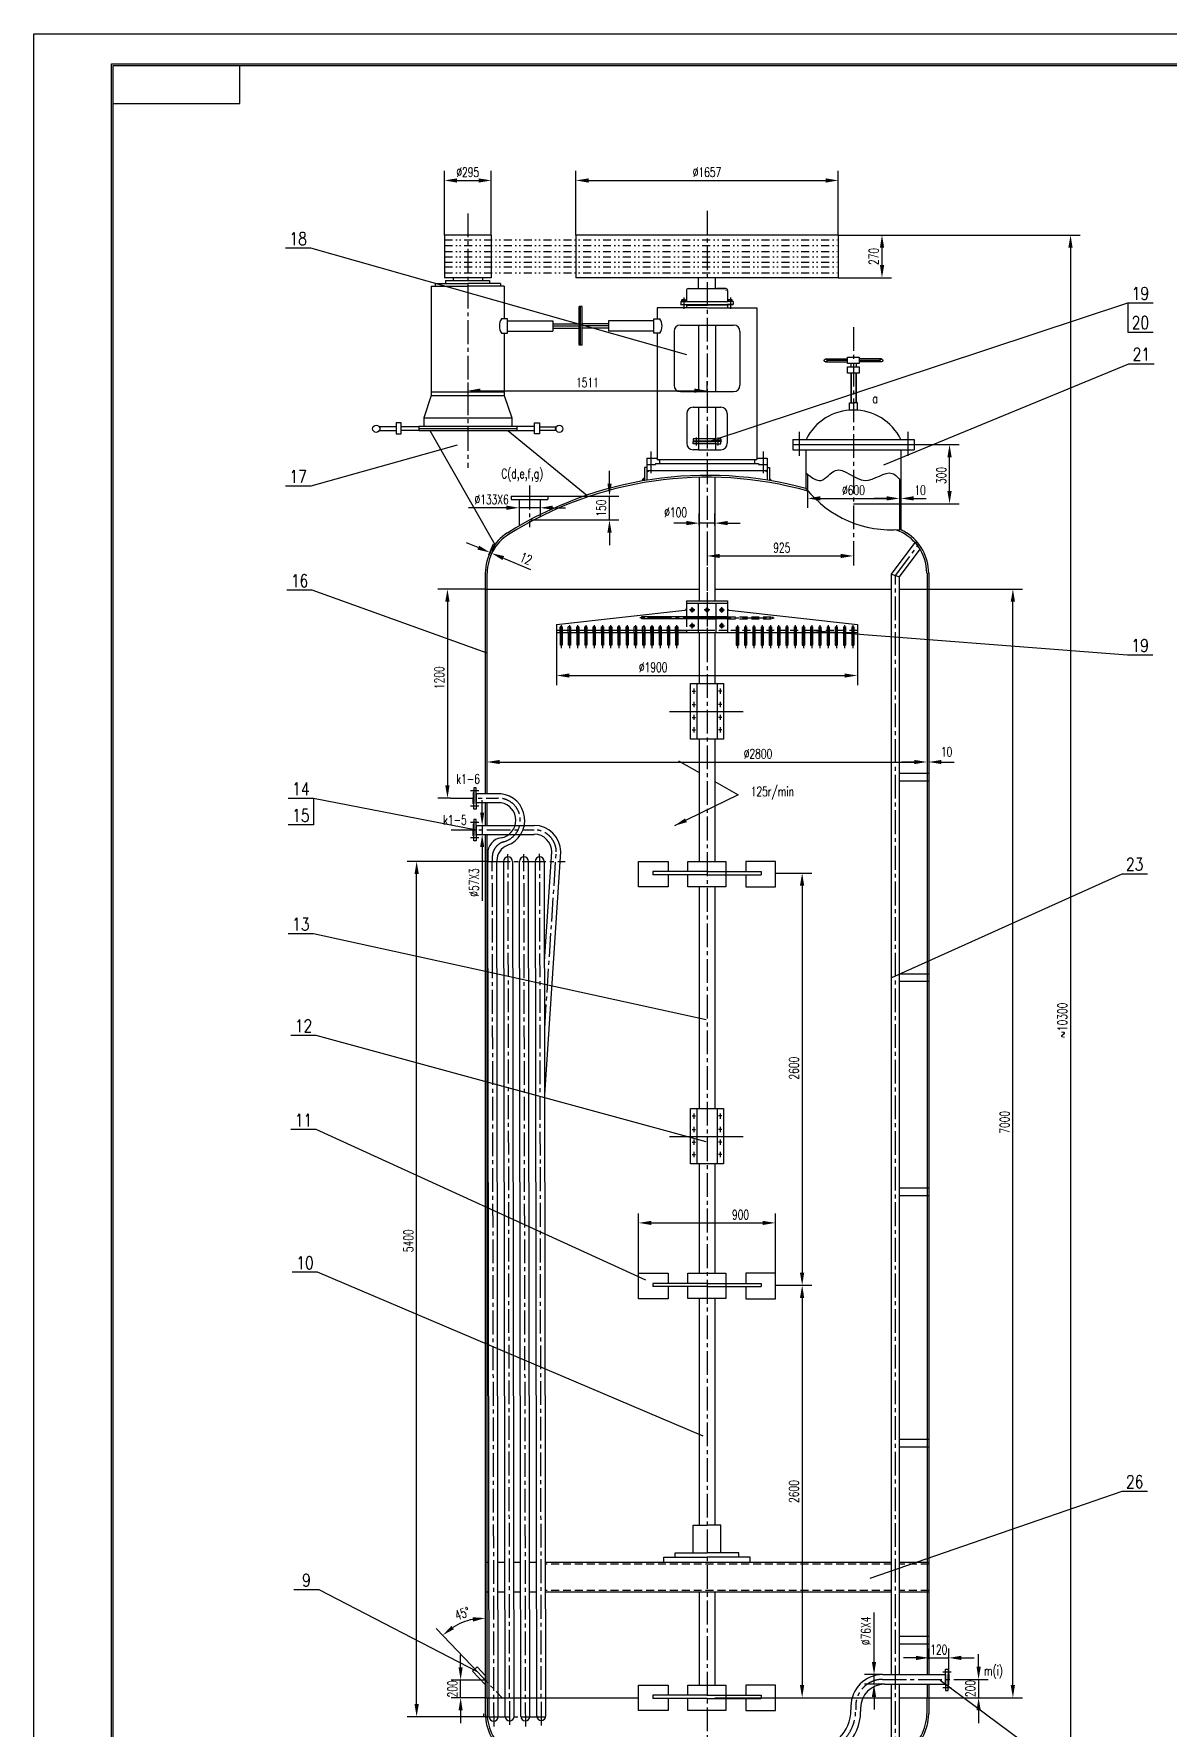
# Model space of a CAD drawing. Extents: x 0 to 11880, y 0 to 16820.
# Drawn here: x 0 to 7169, y 6117 to 16820 of the extents above; entities that cross this region are included whole.
import ezdxf
from ezdxf.enums import TextEntityAlignment as Align

# ---------------------------------------------------------------- set-up
doc = ezdxf.new("R2010")
doc.units = 0
doc.header["$LTSCALE"] = 200
for name, pattern in [('CENTER2', [1.125, 0.75, -0.125, 0.125, -0.125]), ('DASHED2', [0.375, 0.25, -0.125]), ('DIVIDE2', [0.625, 0.25, -0.125, 0, -0.125, 0, -0.125])]:
    doc.linetypes.add(name, pattern=pattern)
doc.layers.get('0').update_dxf_attribs({"linetype": 'CONTINUOUS'})
for name, color, linetype in [('1', 1, 'CONTINUOUS'), ('2', 3, 'CONTINUOUS'), ('4', 5, 'CONTINUOUS'), ('B', 7, 'CONTINUOUS'), ('C1', 1, 'CENTER2'), ('D1', 4, 'DIVIDE2'), ('E1', 3, 'DASHED2')]:
    doc.layers.add(name, color=color, linetype=linetype)
doc.styles.add('HZ', font='romans.shx', dxfattribs={"width": 0.7, "bigfont": 'HZTXT.shx'})
doc.styles.add('KT', font='romanc', dxfattribs={"width": 0.8, "bigfont": 'kt'})

# ---------------------------------------------------------------- blocks, each defined once
blk = doc.blocks.new('BORDER')
for p, q in [((0, 1), (1, 1)), ((0, 0), (0, 1))]:
    blk.add_line(p, q)

msp = doc.modelspace()

# ---------------------------------------------------------------- hatches: boundary and pattern name
msp.add_hatch(color=256).paths.add_polyline_path([(3937, 14132), (3951, 14127), (3951, 14132)])
h = msp.add_hatch(color=256)
h.paths.add_polyline_path([(3884, 14064), (3871, 14064), (3871, 14052)])
h.paths.add_polyline_path([(3840, 13996, -0.003281), (3857, 14001), (3857, 14015, 0.289876)])
h = msp.add_hatch(color=256)
h.paths.add_polyline_path([(4618, 14064), (4631, 14064), (4631, 14052)])
h.paths.add_polyline_path([(4645, 14015, -0.289876), (4662, 13996, 0.003281), (4645, 14001)])

# ---------------------------------------------------------------- linework, layer by layer
for p, q in [((1300, 16380), (1300, 16620)), ((500, 16380), (1300, 16380)), ((2593, 15550), (2593, 15280)), ((2888, 15550), (2593, 15550)), ((2888, 15550), (2888, 15280)), ((3423, 15550), (3423, 15280)), ((5080, 15550), (3423, 15550)), ((5080, 15550), (5080, 15280)), ((2510, 15227), (2740, 15227)), ((2510, 15227), (2510, 14538)), ((2534, 15245), (2740, 15245)), ((2534, 15245), (2534, 15227)), ((2888, 15280), (2593, 15280)), ((2600, 15263), (2877, 15263)), ((2600, 15263), (2600, 15245)), ((2647, 15280), (2647, 15263)), ((2946, 15245), (2740, 15245)), ((2970, 15227), (2740, 15227)), ((2833, 15280), (2833, 15263)), ((2877, 15263), (2877, 15245)), ((2946, 15245), (2946, 15227)), ((2970, 15227), (2970, 15022)), ((5080, 15280), (3423, 15280)), ((4121, 15200), (4121, 15133)), ((4133, 15212), (4369, 15212)), ((4197, 15212), (4197, 15280)), ((4305, 15212), (4305, 15280)), ((4369, 15212), (4313, 15212)), ((4381, 15200), (4381, 15133)), ((3444, 14854), (3444, 15098)), ((3463, 15098), (3444, 15098)), ((3453, 14854), (3453, 15098)), ((3463, 14854), (3463, 15098)), ((4084, 15112), (4121, 15112)), ((4086, 15130), (4086, 15112)), ((4086, 15130), (4118, 15130)), ((4086, 15112), (4121, 15112)), ((4092, 15130), (4092, 15140)), ((4094, 15141), (4113, 15141)), ((4096, 15130), (4096, 15140)), ((4111, 15130), (4111, 15140)), ((4115, 15130), (4115, 15140)), ((4118, 15130), (4384, 15130)), ((4121, 15112), (4121, 15107)), ((4121, 15112), (4381, 15112)), ((4121, 15107), (4251, 15107)), ((4121, 15107), (4121, 15090)), ((4321, 15107), (4181, 15107)), ((4381, 15107), (4251, 15107)), ((4381, 15112), (4416, 15112)), ((4416, 15112), (4381, 15112)), ((4381, 15112), (4381, 15107)), ((4381, 15107), (4381, 15090)), ((4416, 15130), (4384, 15130)), ((4387, 15130), (4387, 15140)), ((4408, 15141), (4389, 15141)), ((4391, 15130), (4391, 15140)), ((4406, 15130), (4406, 15140)), ((4410, 15130), (4410, 15140)), ((4416, 15130), (4416, 15112)), ((2991, 15022), (2954, 15022)), ((2991, 14930), (2991, 15022)), ((2991, 15008), (3278, 15008)), ((3278, 15008), (3278, 14944)), ((3278, 14990), (3444, 14990)), ((3629, 14990), (3463, 14990)), ((3916, 15008), (3629, 15008)), ((3629, 15008), (3629, 14944)), ((3916, 15022), (3953, 15022)), ((3916, 14930), (3916, 15022)), ((3937, 15090), (3937, 15022)), ((4251, 15090), (3937, 15090)), ((4251, 15090), (4565, 15090)), ((4565, 15090), (4565, 14132)), ((2954, 14930), (2991, 14930)), ((2970, 14930), (2970, 14538)), ((2991, 14944), (3278, 14944)), ((3278, 14976), (3444, 14976)), ((3278, 14962), (3444, 14962)), ((3629, 14976), (3463, 14976)), ((3629, 14962), (3463, 14962)), ((3916, 14944), (3629, 14944)), ((3953, 14930), (3916, 14930)), ((3937, 14930), (3937, 14132)), ((4043, 14942), (4043, 14602)), ((4083, 14982), (4419, 14982)), ((4197, 14982), (4197, 14558)), ((4305, 14982), (4305, 14558)), ((4459, 14942), (4459, 14602)), ((3463, 14854), (3444, 14854)), ((5000, 14768), (5138, 14768)), ((5000, 14750), (5138, 14750)), ((5138, 14759), (5009, 14759)), ((5160, 14740), (5160, 14717)), ((5192, 14740), (5192, 14717)), ((5211, 14768), (5352, 14768)), ((5211, 14759), (5343, 14759)), ((5352, 14750), (5211, 14750)), ((5352, 14768), (5214, 14768)), ((2510, 14560), (2970, 14560)), ((4083, 14562), (4419, 14562)), ((2510, 14538), (2462, 14397)), ((2510, 14538), (2970, 14538)), ((2970, 14538), (3018, 14397)), ((4163, 14463), (4339, 14463)), ((4198, 14463), (4198, 14195)), ((4304, 14463), (4304, 14195)), ((5150, 14444), (5150, 14491)), ((5150, 14491), (5176, 14491)), ((5202, 14491), (5176, 14491)), ((5202, 14444), (5202, 14491)), ((2319, 14365), (2287, 14365)), ((2287, 14365), (2287, 14296)), ((2319, 14342), (2319, 14365)), ((2319, 14316), (2319, 14342)), ((2319, 14342), (2431, 14342)), ((2431, 14343), (3049, 14343)), ((2431, 14343), (2431, 14316)), ((2462, 14397), (2462, 14343)), ((2462, 14397), (3018, 14397)), ((3018, 14397), (3018, 14343)), ((3049, 14343), (3049, 14316)), ((3161, 14342), (3049, 14342)), ((3161, 14365), (3193, 14365)), ((3161, 14342), (3161, 14365)), ((3161, 14316), (3161, 14342)), ((3193, 14365), (3193, 14296)), ((4123, 14423), (4123, 14235)), ((4379, 14423), (4379, 14235)), ((2287, 14339), (2184, 14339)), ((2184, 14339), (2184, 14316)), ((2184, 14316), (2287, 14316)), ((2287, 14296), (2319, 14296)), ((2431, 14316), (2319, 14316)), ((2319, 14296), (2319, 14316)), ((2431, 14328), (3049, 14328)), ((2431, 14316), (3049, 14316)), ((2500, 14316), (2911, 13596)), ((2994, 14316), (3491, 13908)), ((3049, 14316), (3161, 14316)), ((3161, 14296), (3161, 14316)), ((3193, 14296), (3161, 14296)), ((3193, 14339), (3296, 14339)), ((3296, 14316), (3193, 14316)), ((3296, 14339), (3296, 14316)), ((4304, 14264), (4164, 14264)), ((4164, 14264), (4164, 14250)), ((4164, 14250), (4304, 14250)), ((4164, 14246), (4304, 14246)), ((4164, 14231), (4164, 14246)), ((4182, 14272), (4182, 14221)), ((4304, 14264), (4338, 14264)), ((4338, 14250), (4304, 14250)), ((4338, 14246), (4304, 14246)), ((4320, 14272), (4320, 14221)), ((4338, 14264), (4338, 14250)), ((4338, 14231), (4338, 14246)), ((4793, 14260), (5559, 14260)), ((4793, 14260), (4793, 14195)), ((5559, 14260), (5559, 14195)), ((3871, 14142), (3871, 14102)), ((3871, 14142), (3937, 14142)), ((3937, 14132), (4551, 14132)), ((3951, 14127), (3937, 14132)), ((3951, 14132), (3951, 14107)), ((4198, 14195), (4163, 14195)), ((4304, 14231), (4164, 14231)), ((4198, 14195), (4304, 14195)), ((4304, 14231), (4338, 14231)), ((4304, 14195), (4339, 14195)), ((4304, 14132), (4565, 14132)), ((4551, 14132), (4551, 14107)), ((4565, 14142), (4631, 14142)), ((4631, 14142), (4631, 14064)), ((4793, 14227), (5559, 14227)), ((4793, 14195), (5559, 14195)), ((4876, 14195), (4876, 13950)), ((5476, 14195), (5476, 13691)), ((3857, 14083), (3857, 14001)), ((3871, 14083), (3857, 14083)), ((3871, 14102), (3871, 14064)), ((3871, 14102), (3926, 14102)), ((3871, 14064), (4186, 14064)), ((3871, 14052), (3884, 14064)), ((3871, 14064), (3871, 14005)), ((3896, 14064), (4631, 14064)), ((3926, 14107), (4186, 14107)), ((3926, 14107), (3926, 14102)), ((3951, 14107), (4576, 14107)), ((4201, 14021), (4201, 13241)), ((4301, 14021), (4301, 13241)), ((4576, 14107), (4576, 14102)), ((4576, 14102), (4631, 14102)), ((4631, 14052), (4618, 14064)), ((4631, 14083), (4645, 14083)), ((4631, 14064), (4631, 14005)), ((4645, 14083), (4645, 14001)), ((4886, 14041), (4886, 13937)), ((5466, 14009), (5466, 13691)), ((3015, 13901), (3246, 13901)), ((3015, 13901), (3015, 13881)), ((3015, 13881), (3246, 13881)), ((3064, 13881), (3064, 13714)), ((3197, 13881), (3197, 13786)), ((3246, 13901), (3246, 13881)), ((5417, 13410), (5566, 13608)), ((5467, 13393), (5597, 13566)), ((2851, 13416), (2851, 12022)), ((2861, 13416), (2861, 12022)), ((5417, 13410), (5467, 13393)), ((5417, 6461), (5417, 13410)), ((5467, 6461), (5467, 13393)), ((5641, 13416), (5641, 6461)), ((5651, 13416), (5651, 6461)), ((2851, 13315), (4201, 13315)), ((4301, 13315), (5417, 13315)), ((5467, 13315), (5651, 13315)), ((3301, 13091), (4112, 13182)), ((4121, 13241), (4381, 13241)), ((4121, 13241), (4121, 13192)), ((4121, 13225), (4381, 13225)), ((4195, 13225), (4195, 13140)), ((4307, 13225), (4307, 13140)), ((4381, 13241), (4381, 13192)), ((4381, 13192), (4381, 13041)), ((4390, 13182), (5201, 13091)), ((3301, 13091), (3301, 13041)), ((4381, 13140), (3837, 13140)), ((3837, 13140), (3837, 13127)), ((4381, 13127), (3837, 13127)), ((3855, 13140), (3855, 13127)), ((4195, 13127), (4195, 13041)), ((4307, 13127), (4307, 13041)), ((4436, 13077), (4436, 12961)), ((4436, 13077), (4449, 13077)), ((4449, 13077), (4449, 12961)), ((4488, 13077), (4488, 12961)), ((4488, 13077), (4501, 13077)), ((4501, 13077), (4501, 12961)), ((4540, 13077), (4540, 12961)), ((4540, 13077), (4553, 13077)), ((4553, 13077), (4553, 12961)), ((4592, 13077), (4592, 12961)), ((4592, 13077), (4606, 13077)), ((4606, 13077), (4606, 12961)), ((4644, 13077), (4644, 12961)), ((4644, 13077), (4658, 13077)), ((4658, 13077), (4658, 12961)), ((4696, 13077), (4696, 12961)), ((4696, 13077), (4710, 13077)), ((4710, 13077), (4710, 12961)), ((4748, 13077), (4748, 12961)), ((4748, 13077), (4762, 13077)), ((4762, 13077), (4762, 12961)), ((4801, 13077), (4801, 12961)), ((4801, 13077), (4814, 13077)), ((4814, 13077), (4814, 12961)), ((4853, 13077), (4853, 12961)), ((4853, 13077), (4866, 13077)), ((4866, 13077), (4866, 12961)), ((4905, 13077), (4905, 12961)), ((4905, 13077), (4918, 13077)), ((4918, 13077), (4918, 12961)), ((4957, 13077), (4957, 12961)), ((4957, 13077), (4970, 13077)), ((4970, 13077), (4970, 12961)), ((5009, 13077), (5009, 12961)), ((5009, 13077), (5022, 13077)), ((5022, 13077), (5022, 12961)), ((5061, 13077), (5061, 12961)), ((5061, 13077), (5074, 13077)), ((5074, 13077), (5074, 12961)), ((5113, 13077), (5113, 12961)), ((5113, 13077), (5126, 13077)), ((5126, 13077), (5126, 12961)), ((5165, 13077), (5165, 12961)), ((5165, 13077), (5179, 13077)), ((5179, 13077), (5179, 12961)), ((5201, 13091), (5201, 13041)), ((3301, 13056), (4251, 13056)), ((3301, 13041), (5201, 13041)), ((3323, 13041), (3323, 12961)), ((3337, 12961), (3323, 12961)), ((3337, 13041), (3337, 12961)), ((3375, 13041), (3375, 12961)), ((3389, 12961), (3375, 12961)), ((3389, 13041), (3389, 12961)), ((3428, 13041), (3428, 12961)), ((3441, 12961), (3428, 12961)), ((3441, 13041), (3441, 12961)), ((3480, 13041), (3480, 12961)), ((3493, 12961), (3480, 12961)), ((3493, 13041), (3493, 12961)), ((3532, 13041), (3532, 12961)), ((3545, 12961), (3532, 12961)), ((3545, 13041), (3545, 12961)), ((3584, 13041), (3584, 12961)), ((3597, 12961), (3584, 12961)), ((3597, 13041), (3597, 12961)), ((3636, 13041), (3636, 12961)), ((3649, 12961), (3636, 12961)), ((3649, 13041), (3649, 12961)), ((3688, 13041), (3688, 12961)), ((3701, 12961), (3688, 12961)), ((3701, 13041), (3701, 12961)), ((3740, 13041), (3740, 12961)), ((3754, 12961), (3740, 12961)), ((3754, 13041), (3754, 12961)), ((3792, 13041), (3792, 12961)), ((3806, 12961), (3792, 12961)), ((3806, 13041), (3806, 12961)), ((3844, 13041), (3844, 12961)), ((3858, 12961), (3844, 12961)), ((3858, 13041), (3858, 12961)), ((3896, 13041), (3896, 12961)), ((3910, 12961), (3896, 12961)), ((3910, 13041), (3910, 12961)), ((3949, 13041), (3949, 12961)), ((3962, 12961), (3949, 12961)), ((3962, 13041), (3962, 12961)), ((4001, 13041), (4001, 12961)), ((4014, 12961), (4001, 12961)), ((4014, 13041), (4014, 12961)), ((4053, 13041), (4053, 12961)), ((4066, 12961), (4053, 12961)), ((4066, 13041), (4066, 12961)), ((4121, 13041), (4070, 13041)), ((4201, 13041), (4201, 12719)), ((4301, 13041), (4301, 12719)), ((4436, 12961), (4449, 12961)), ((4488, 12961), (4501, 12961)), ((4540, 12961), (4553, 12961)), ((4592, 12961), (4606, 12961)), ((4644, 12961), (4658, 12961)), ((4696, 12961), (4710, 12961)), ((4748, 12961), (4762, 12961)), ((4801, 12961), (4814, 12961)), ((4853, 12961), (4866, 12961)), ((4905, 12961), (4918, 12961)), ((4957, 12961), (4970, 12961)), ((5009, 12961), (5022, 12961)), ((5061, 12961), (5074, 12961)), ((5113, 12961), (5126, 12961)), ((5165, 12961), (5179, 12961)), ((4157, 12670), (4179, 12670)), ((4168, 12687), (4168, 12654)), ((4186, 12719), (4186, 12368)), ((4316, 12719), (4316, 12368)), ((4345, 12670), (4323, 12670)), ((4334, 12687), (4334, 12654)), ((4157, 12586), (4179, 12586)), ((4168, 12602), (4168, 12569)), ((4345, 12586), (4323, 12586)), ((4334, 12602), (4334, 12569)), ((4157, 12505), (4179, 12505)), ((4157, 12427), (4179, 12427)), ((4168, 12521), (4168, 12489)), ((4168, 12443), (4168, 12410)), ((4345, 12505), (4323, 12505)), ((4345, 12427), (4323, 12427)), ((4334, 12521), (4334, 12489)), ((4334, 12443), (4334, 12410)), ((4201, 12368), (4201, 11595)), ((4301, 12368), (4301, 11595)), ((4072, 12231), (4201, 12156)), ((4301, 12099), (4447, 12015)), ((5467, 12152), (5651, 12152)), ((5467, 12105), (5651, 12105)), ((2779, 12033), (2774, 12030)), ((2774, 12030), (2774, 11995)), ((2774, 11960), (2774, 11995)), ((2779, 12060), (2779, 11960)), ((2794, 12060), (2779, 12060)), ((2779, 11925), (2779, 12024)), ((2794, 11960), (2794, 12060)), ((2794, 12025), (2794, 11925)), ((2950, 12022), (2794, 12022)), ((4447, 12015), (4046, 11821)), ((2779, 11956), (2774, 11960)), ((2794, 11925), (2779, 11925)), ((2950, 11965), (2794, 11965)), ((2851, 11965), (2851, 11823)), ((2861, 11965), (2861, 11823)), ((2779, 11833), (2774, 11830)), ((2774, 11830), (2774, 11795)), ((2774, 11760), (2774, 11795)), ((2779, 11860), (2779, 11760)), ((2794, 11860), (2779, 11860)), ((2779, 11725), (2779, 11824)), ((2794, 11760), (2794, 11860)), ((2794, 11825), (2794, 11725)), ((2794, 11823), (3159, 11823)), ((2779, 11756), (2774, 11760)), ((2794, 11725), (2779, 11725)), ((2794, 11766), (3159, 11766)), ((2851, 11766), (2851, 6315)), ((2861, 11766), (2861, 6315)), ((2866, 11644), (2866, 11595)), ((2876, 6195), (2866, 11595)), ((2924, 11601), (2924, 11595)), ((2933, 6196), (2924, 11595)), ((2967, 11595), (2967, 11596)), ((2976, 6196), (2967, 11595)), ((3024, 11595), (3024, 11597)), ((3033, 6197), (3024, 11595)), ((3067, 11595), (3067, 11597)), ((3076, 6198), (3067, 11595)), ((3124, 11595), (3124, 11598)), ((3133, 6199), (3124, 11595)), ((3167, 11595), (3167, 11599)), ((3176, 6200), (3167, 11595)), ((3224, 11595), (3224, 11600)), ((3233, 6201), (3224, 11595)), ((3225, 10963), (3271, 11655)), ((3226, 10122), (3328, 11655)), ((3299, 11655), (3299, 11655)), ((4251, 11531), (3908, 11531)), ((3908, 11531), (3908, 11511)), ((4251, 11511), (3908, 11511)), ((4251, 11531), (4594, 11531)), ((4251, 11511), (4594, 11511)), ((4594, 11531), (4594, 11511)), ((4201, 11435), (4201, 11104)), ((4301, 11435), (4301, 11104)), ((4201, 11104), (4201, 10036)), ((4301, 11104), (4301, 10036)), ((5467, 10886), (5651, 10886)), ((5467, 10839), (5651, 10839)), ((4157, 9988), (4179, 9988)), ((4168, 10004), (4168, 9971)), ((4186, 10036), (4186, 9685)), ((4316, 10036), (4316, 9685)), ((4345, 9988), (4323, 9988)), ((4334, 10004), (4334, 9971)), ((4157, 9903), (4179, 9903)), ((4168, 9919), (4168, 9886)), ((4345, 9903), (4323, 9903)), ((4334, 9919), (4334, 9886)), ((4157, 9823), (4179, 9823)), ((4157, 9745), (4179, 9745)), ((4168, 9839), (4168, 9806)), ((4168, 9761), (4168, 9728)), ((4345, 9823), (4323, 9823)), ((4345, 9745), (4323, 9745)), ((4334, 9839), (4334, 9806)), ((4334, 9761), (4334, 9728)), ((4201, 9685), (4201, 8995)), ((4301, 9685), (4301, 8995)), ((5467, 9535), (5651, 9535)), ((5467, 9487), (5651, 9487)), ((4251, 8931), (3908, 8931)), ((3908, 8931), (3908, 8911)), ((4251, 8911), (3908, 8911)), ((4251, 8931), (4594, 8931)), ((4251, 8911), (4594, 8911)), ((4594, 8931), (4594, 8911)), ((4201, 8835), (4201, 7404)), ((4301, 8835), (4301, 7404)), ((5467, 7947), (5651, 7947)), ((5467, 7900), (5651, 7900)), ((4163, 7229), (4163, 7404)), ((4163, 7404), (4251, 7404)), ((4339, 7404), (4251, 7404)), ((4339, 7229), (4339, 7404)), ((3979, 7169), (3979, 7203)), ((3979, 7203), (4251, 7203)), ((4049, 7203), (4049, 7229)), ((4049, 7229), (4251, 7229)), ((4453, 7229), (4251, 7229)), ((4523, 7203), (4251, 7203)), ((4453, 7203), (4453, 7229)), ((4523, 7169), (4523, 7203)), ((2875, 7169), (2851, 7169)), ((2975, 7169), (2932, 7169)), ((3075, 7169), (3032, 7169)), ((3175, 7169), (3132, 7169)), ((5417, 7169), (3232, 7169)), ((5651, 7169), (5467, 7169)), ((2875, 6982), (2851, 6982)), ((2975, 6982), (2932, 6982)), ((3075, 6982), (3032, 6982)), ((3175, 6982), (3132, 6982)), ((5417, 6982), (3232, 6982)), ((4201, 6982), (4201, 6395)), ((4301, 6982), (4301, 6395)), ((5651, 6982), (5467, 6982)), ((5467, 6703), (5651, 6703)), ((5467, 6655), (5651, 6655)), ((2770, 6483), (2799, 6511)), ((2770, 6483), (2851, 6398)), ((2799, 6511), (2851, 6456)), ((5360, 6461), (5758, 6461)), ((5758, 6396), (5758, 6496)), ((5758, 6496), (5773, 6496)), ((5758, 6461), (5758, 6361)), ((5773, 6496), (5773, 6397)), ((5773, 6470), (5778, 6466)), ((5773, 6361), (5773, 6461)), ((5778, 6466), (5778, 6431)), ((5778, 6396), (5778, 6431)), ((2851, 6315), (3819, 6315)), ((2851, 6315), (2851, 6214)), ((2863, 6315), (2863, 6214)), ((4251, 6331), (3908, 6331)), ((3908, 6331), (3908, 6311)), ((4251, 6331), (4594, 6331)), ((4301, 6315), (5417, 6315)), ((4594, 6331), (4594, 6311)), ((4683, 6315), (5417, 6315)), ((5371, 6400), (5758, 6400)), ((5417, 5918), (5417, 6400)), ((5467, 5947), (5467, 6400)), ((5467, 6315), (5651, 6315)), ((5467, 6315), (5651, 6315)), ((5639, 6315), (5639, 6214)), ((5641, 6400), (5641, 6315)), ((5651, 6400), (5651, 6315)), ((5651, 6315), (5651, 6214)), ((5758, 6361), (5773, 6361)), ((5773, 6392), (5778, 6396)), ((4251, 6311), (3908, 6311)), ((4251, 6311), (4594, 6311)), ((5160, 6261), (5160, 6238)), ((5221, 6250), (5221, 6228))]:
    msp.add_line(p, q)
for points in [[(5138, 14778), (5211, 14778), (5211, 14740), (5138, 14740)], [(5138, 14717), (5211, 14717), (5211, 14678), (5138, 14678)], [(5161, 14678), (5161, 14678), (5161, 14491), (5161, 14491)], [(5192, 14678), (5192, 14678), (5192, 14491), (5192, 14491)], [(4158, 13195), (4167, 13189), (4167, 13178), (4158, 13172), (4148, 13178), (4148, 13189)], [(4251, 13195), (4261, 13189), (4261, 13178), (4251, 13172), (4241, 13178), (4241, 13189)], [(4344, 13195), (4335, 13189), (4335, 13178), (4344, 13172), (4354, 13178), (4354, 13189)], [(4158, 13095), (4167, 13089), (4167, 13078), (4158, 13072), (4148, 13078), (4148, 13089)], [(4344, 13095), (4335, 13089), (4335, 13078), (4344, 13072), (4354, 13078), (4354, 13089)], [(4147, 12719), (4356, 12719), (4356, 12368), (4147, 12368)], [(4147, 10036), (4356, 10036), (4356, 9685), (4147, 9685)]]:
    msp.add_lwpolyline(points, close=True)
for points in [[(4005, 11511), (4005, 11434), (3819, 11434), (3819, 11595), (4005, 11595), (4005, 11531)], [(4130, 11531), (4130, 11595), (4369, 11595), (4369, 11435), (4130, 11435), (4130, 11511)], [(4497, 11511), (4497, 11434), (4683, 11434), (4683, 11595), (4497, 11595), (4497, 11531)], [(4005, 8911), (4005, 8834), (3819, 8834), (3819, 8995), (4005, 8995), (4005, 8931)], [(4130, 8931), (4130, 8995), (4369, 8995), (4369, 8835), (4130, 8835), (4130, 8911)], [(4497, 8911), (4497, 8834), (4683, 8834), (4683, 8995), (4497, 8995), (4497, 8931)], [(4005, 6311), (4005, 6234), (3819, 6234), (3819, 6395), (4005, 6395), (4005, 6331)], [(4130, 6331), (4130, 6395), (4369, 6395), (4369, 6235), (4130, 6235), (4130, 6311)], [(4497, 6311), (4497, 6234), (4683, 6234), (4683, 6395), (4497, 6395), (4497, 6331)]]:
    msp.add_lwpolyline(points)
for centre, radius in [((5000, 14759), 8.9), ((5352, 14759), 8.9), ((3318, 14327), 22.8), ((4158, 13183), 8.09), ((4251, 13183), 8.09), ((4344, 13183), 8.09), ((4158, 13083), 8.09), ((4344, 13083), 8.09)]:
    msp.add_circle(centre, radius)
for centre, radius, start, end in [((4133, 15200), 12, 90, 180), ((4369, 15200), 12, 0, 90), ((4369, 15200), 2, 0, 90), ((4094, 15139), 2.31, 16.9333, 163.0667), ((4104, 15124), 17.5, 66.0741, 113.9259), ((4113, 15139), 2.31, 16.9333, 163.0667), ((4118, 15133), 3, 270, 0), ((4384, 15133), 3, 180, 270), ((4389, 15139), 2.31, 16.9333, 163.0667), ((4399, 15124), 17.5, 66.0741, 113.9259), ((4408, 15139), 2.31, 16.9333, 163.0667), ((3027, 14976), 86.9, 147.9692, 212.0308), ((3880, 14976), 86.9, 327.9692, 32.0308), ((4083, 14942), 40, 90, 180), ((4419, 14942), 40, 0, 90), ((4083, 14602), 40, 180, 270), ((4419, 14602), 40, 270, 0), ((4163, 14423), 40, 90, 180), ((4339, 14423), 40, 0, 90), ((5176, 14110), 335, 26.5586, 153.4414), ((4163, 14235), 40, 180, 270), ((4339, 14235), 40, 270, 0), ((4251, 11672), 2361, 74.6529, 122.2489), ((4251, 11672), 2349, 74.24, 122.2489), ((3864, 13992), 24.3, 106.2779, 170.9404), ((5415, 14376), 687, 218.3243, 275.0807), ((3151, 13416), 300, 122.2489, 180), ((3151, 13416), 288, 122.2489, 180), ((5351, 13416), 288, 0, 71.5848), ((4251, 11672), 2361, 57.7511, 58.752), ((5351, 13416), 300, 0, 57.7511), ((4111, 13192), 10, 276.3636, 0), ((4391, 13192), 10, 180, 263.6364), ((2932, 11855), 168, 289.8924, 83.9615), ((2932, 11855), 112, 279.1474, 80.8526), ((3159, 11655), 168, 0, 90), ((2966, 11646), 100, 99.1474, 180.9543), ((3024, 11602), 100, 109.8924, 180.9543), ((3159, 11655), 112, 0, 90), ((2995, 11595), 28.5, 0, 180), ((3095, 11595), 28.5, 0, 180), ((3195, 11595), 28.5, 0, 180), ((5360, 6261), 200, 90, 180), ((5371, 6250), 150, 90, 180), ((3151, 6214), 312, 180, 183.4503), ((3151, 6214), 300, 180, 237.7511), ((3151, 6214), 288, 180, 237.7511), ((4910, 6238), 250, 270, 0), ((4921, 6228), 300, 270, 0), ((5351, 6214), 288, 302.2489, 360), ((5351, 6214), 300, 302.2489, 360), ((2904, 6195), 28.5, 180, 0), ((3004, 6197), 28.5, 180, 0), ((3104, 6198), 28.5, 180, 0), ((3204, 6200), 28.5, 180, 0)]:
    msp.add_arc(centre, radius, start, end)
msp.add_spline([(4876, 14049), (4971, 14001), (5062, 14064), (5249, 14001), (5421, 14045), (5476, 13998)], degree=3)
for points in [[(4347, 14245), (4327, 14245), (4346, 14252)], [(4112, 11867), (4124, 11843), (4046, 11821)]]:
    msp.add_solid(points)
at = {"layer": '1'}
for p, q in [((2593, 15550), (2593, 15955)), ((2888, 15550), (2888, 15955)), ((3423, 15550), (3423, 15955)), ((5080, 15550), (5080, 15955)), ((2673, 15895), (2808, 15895)), ((3503, 15895), (5000, 15895)), ((5080, 15550), (5416, 15550)), ((5416, 15550), (6607, 15550)), ((5356, 15470), (5356, 15360)), ((6547, 15470), (6547, 5330)), ((5080, 15280), (5416, 15280)), ((4104, 15140), (4104, 15102)), ((4399, 15140), (4399, 15102)), ((2740, 14619), (2740, 14507)), ((2820, 14567), (4171, 14567)), ((4251, 14562), (4251, 14627)), ((5559, 14227), (5843, 14227)), ((5783, 13934), (5783, 14147)), ((3635, 13981), (3635, 14061)), ((4886, 13962), (4886, 13827)), ((5466, 13948), (5466, 13827)), ((5476, 13887), (5476, 13947)), ((2984, 13828), (2744, 13828)), ((3064, 13832), (3064, 13768)), ((3197, 13828), (3064, 13828)), ((3197, 13832), (3197, 13768)), ((3246, 13901), (3695, 13901)), ((3277, 13828), (3357, 13828)), ((3635, 13751), (3635, 13901)), ((4966, 13887), (5386, 13887)), ((5176, 13854), (5843, 13854)), ((5386, 13887), (5306, 13887)), ((5466, 13887), (5476, 13887)), ((5556, 13887), (5636, 13887)), ((3131, 13751), (3695, 13751)), ((4121, 13731), (4041, 13731)), ((4201, 13719), (4201, 13791)), ((4301, 13731), (4201, 13731)), ((4301, 13719), (4301, 13791)), ((4381, 13731), (4461, 13731)), ((2806, 13577), (2733, 13607)), ((2874, 13531), (2903, 13601)), ((2885, 13527), (2914, 13596)), ((3635, 13671), (3635, 13591)), ((2880, 13546), (2891, 13541)), ((2965, 13510), (3137, 13439)), ((4251, 13544), (4251, 13464)), ((4331, 13524), (5096, 13524)), ((5176, 13532), (5176, 13464)), ((2851, 13315), (2552, 13315)), ((5651, 13315), (6243, 13315)), ((2612, 13235), (2612, 12075)), ((6183, 6395), (6183, 13235)), ((3301, 13041), (3301, 12709)), ((5201, 13041), (5201, 12709)), ((3381, 12769), (5121, 12769)), ((2941, 12223), (5561, 12223)), ((5561, 12223), (5481, 12223)), ((5731, 12223), (5811, 12223)), ((2631, 11995), (2552, 11995)), ((2831, 11903), (2831, 11983)), ((2831, 11823), (2831, 11766)), ((2828, 11766), (2891, 11766)), ((2831, 11686), (2831, 11347)), ((2866, 11595), (2357, 11595)), ((2417, 6275), (2417, 11515)), ((4683, 11522), (4912, 11522)), ((4852, 11442), (4852, 8999)), ((3819, 8995), (3819, 9373)), ((3899, 9313), (4603, 9313)), ((4683, 8995), (4683, 9373)), ((4683, 8919), (4912, 8919)), ((4852, 8839), (4852, 6395)), ((5306, 6541), (5306, 6853)), ((2764, 6518), (2540, 6753)), ((2695, 6507), (2695, 6587)), ((5571, 6567), (5491, 6567)), ((5651, 6558), (5651, 6627)), ((5651, 6567), (5778, 6567)), ((5778, 6466), (5778, 6627)), ((5858, 6567), (5938, 6567)), ((5966, 6511), (5966, 6591)), ((2851, 6427), (2635, 6427)), ((2695, 6315), (2695, 6427)), ((5360, 6461), (5246, 6461)), ((5306, 6400), (5306, 6461)), ((5829, 6431), (6026, 6431)), ((5966, 6431), (5966, 6315)), ((2851, 6315), (2635, 6315)), ((4683, 6315), (4912, 6315)), ((5371, 6400), (5246, 6400)), ((5306, 6320), (5306, 6240)), ((5639, 6315), (6026, 6315)), ((6026, 6315), (6243, 6315)), ((2695, 6235), (2695, 6155)), ((5966, 6235), (5966, 6155)), ((2856, 6195), (2357, 6195))]:
    msp.add_line(p, q, dxfattribs=at)
msp.add_arc((2851, 6427), 391, 101.7461, 121.8193, dxfattribs=at)
for points in [[(2673, 15908), (2673, 15881), (2593, 15895)], [(2808, 15908), (2808, 15881), (2888, 15895)], [(3503, 15908), (3503, 15881), (3423, 15895)], [(5000, 15908), (5000, 15881), (5080, 15895)], [(5343, 15470), (5370, 15470), (5356, 15550)], [(6533, 15470), (6560, 15470), (6547, 15550)], [(5343, 15360), (5370, 15360), (5356, 15280)], [(2820, 14581), (2820, 14554), (2740, 14567)], [(4171, 14581), (4171, 14554), (4251, 14567)], [(5769, 14147), (5796, 14147), (5783, 14227)], [(3622, 13981), (3649, 13981), (3635, 13901)], [(5769, 13934), (5796, 13934), (5783, 13854)], [(2984, 13842), (2984, 13815), (3064, 13828)], [(3277, 13842), (3277, 13815), (3197, 13828)], [(4966, 13901), (4966, 13874), (4886, 13887)], [(5386, 13901), (5386, 13874), (5466, 13887)], [(5386, 13901), (5386, 13874), (5466, 13887)], [(5556, 13901), (5556, 13874), (5476, 13887)], [(3622, 13671), (3649, 13671), (3635, 13751)], [(4121, 13745), (4121, 13718), (4201, 13731)], [(4381, 13745), (4381, 13718), (4301, 13731)], [(2812, 13589), (2801, 13564), (2880, 13546)], [(2970, 13523), (2960, 13498), (2891, 13541)], [(4331, 13537), (4331, 13511), (4251, 13524)], [(5096, 13537), (5096, 13511), (5176, 13524)], [(2598, 13235), (2625, 13235), (2612, 13315)], [(6169, 13235), (6196, 13235), (6183, 13315)], [(3381, 12782), (3381, 12756), (3301, 12769)], [(5121, 12782), (5121, 12756), (5201, 12769)], [(2941, 12236), (2941, 12210), (2861, 12223)], [(5561, 12236), (5561, 12210), (5641, 12223)], [(5561, 12236), (5561, 12210), (5641, 12223)], [(5731, 12236), (5731, 12210), (5651, 12223)], [(2598, 12075), (2625, 12075), (2612, 11995)], [(2818, 11903), (2844, 11903), (2831, 11823)], [(2818, 11686), (2844, 11686), (2831, 11766)], [(2404, 11515), (2431, 11515), (2417, 11595)], [(4838, 11442), (4865, 11442), (4852, 11522)], [(3899, 9326), (3899, 9300), (3819, 9313)], [(4603, 9326), (4603, 9300), (4683, 9313)], [(4838, 8999), (4865, 8999), (4852, 8919)], [(4838, 8839), (4865, 8839), (4852, 8919)], [(2653, 6748), (2637, 6769), (2582, 6710)], [(2770, 6823), (2773, 6796), (2851, 6818)], [(5292, 6541), (5319, 6541), (5306, 6461)], [(5571, 6580), (5571, 6553), (5651, 6567)], [(5858, 6580), (5858, 6553), (5778, 6567)], [(2682, 6507), (2708, 6507), (2695, 6427)], [(5953, 6511), (5980, 6511), (5966, 6431)], [(2682, 6235), (2708, 6235), (2695, 6315)], [(4838, 6395), (4865, 6395), (4852, 6315)], [(5292, 6320), (5319, 6320), (5306, 6400)], [(5953, 6235), (5980, 6235), (5966, 6315)], [(6169, 6395), (6196, 6395), (6183, 6315)], [(2404, 6275), (2431, 6275), (2417, 6195)]]:
    msp.add_solid(points, dxfattribs=at)
at = {"layer": '2'}
for p, q in [((3323, 13041), (3323, 13077)), ((3337, 13077), (3323, 13077)), ((3337, 13077), (3337, 13041)), ((3375, 13041), (3375, 13077)), ((3389, 13077), (3375, 13077)), ((3389, 13077), (3389, 13041)), ((3428, 13041), (3428, 13077)), ((3441, 13077), (3428, 13077)), ((3441, 13077), (3441, 13041)), ((3480, 13041), (3480, 13077)), ((3493, 13077), (3480, 13077)), ((3493, 13077), (3493, 13041)), ((3532, 13041), (3532, 13077)), ((3545, 13077), (3532, 13077)), ((3545, 13077), (3545, 13041)), ((3584, 13041), (3584, 13077)), ((3597, 13077), (3584, 13077)), ((3597, 13077), (3597, 13041)), ((3649, 13077), (3636, 13077)), ((3636, 13041), (3636, 13077)), ((3649, 13077), (3649, 13041)), ((3688, 13041), (3688, 13077)), ((3701, 13077), (3688, 13077)), ((3701, 13077), (3701, 13041)), ((3740, 13041), (3740, 13077)), ((3754, 13077), (3740, 13077)), ((3754, 13077), (3754, 13041)), ((3792, 13041), (3792, 13077)), ((3806, 13077), (3792, 13077)), ((3806, 13077), (3806, 13041)), ((3844, 13041), (3844, 13077)), ((3858, 13077), (3844, 13077)), ((3858, 13077), (3858, 13041)), ((3896, 13041), (3896, 13077)), ((3910, 13077), (3896, 13077)), ((3910, 13077), (3910, 13041)), ((3949, 13041), (3949, 13077)), ((3962, 13077), (3949, 13077)), ((3962, 13077), (3962, 13041)), ((4001, 13041), (4001, 13077)), ((4014, 13077), (4001, 13077)), ((4014, 13077), (4014, 13041)), ((4053, 13041), (4053, 13077)), ((4066, 13077), (4053, 13077)), ((4066, 13077), (4066, 13041))]:
    msp.add_line(p, q, dxfattribs=at)
at = {"layer": '4'}
for p, q in [((4124, 14794), (1749, 15467)), ((4257, 14245), (6908, 15122)), ((5367, 14100), (6914, 14737)), ((2673, 14224), (1749, 13965)), ((2863, 12910), (1758, 13307)), ((4888, 13056), (6906, 12899)), ((2785, 11795), (1766, 11993)), ((5419, 10862), (6872, 11518)), ((4245, 10595), (1766, 11139)), ((4245, 9824), (1783, 10497)), ((3865, 8952), (1783, 9902)), ((4227, 7966), (1792, 9001)), ((5282, 7071), (6872, 7619)), ((2802, 6479), (1801, 6997)), ((5724, 6425), (6860, 5584))]:
    msp.add_line(p, q, dxfattribs=at)
msp.add_circle((2162, 14327), 22.8, dxfattribs=at)
at = {"layer": 'B'}
for p, q in [((1749, 15467), (1589, 15467)), ((6908, 15122), (7068, 15122)), ((6908, 15122), (6908, 14937)), ((6908, 14937), (7068, 14937)), ((6914, 14737), (7074, 14737)), ((1749, 13965), (1589, 13965)), ((1758, 13307), (1598, 13307)), ((6906, 12899), (7066, 12899)), ((4480, 12539), (4014, 12539)), ((1766, 11993), (1606, 11993)), ((1766, 11993), (1766, 11826)), ((1766, 11826), (1606, 11826)), ((6872, 11518), (7032, 11518)), ((1766, 11139), (1606, 11139)), ((1783, 10497), (1623, 10497)), ((1783, 9902), (1623, 9902)), ((4480, 9856), (4014, 9856)), ((1792, 9001), (1632, 9001)), ((6872, 7619), (7032, 7619)), ((1801, 6997), (1641, 6997))]:
    msp.add_line(p, q, dxfattribs=at)
at = {"layer": 'C1'}
for p, q in [((2740, 15687), (2740, 14080)), ((4251, 15703), (4251, 5336)), ((4104, 15156), (4104, 15084)), ((4399, 15156), (4399, 15084)), ((5176, 14968), (5176, 13532)), ((4832, 14307), (4832, 14134)), ((5520, 14307), (5520, 14134)), ((3896, 14184), (3896, 14046)), ((4606, 14184), (4606, 14046)), ((3131, 13968), (3131, 13706)), ((5442, 13401), (5590, 13598)), ((5442, 5918), (5442, 13401)), ((4251, 13295), (4251, 12992)), ((4175, 13183), (4140, 13183)), ((4158, 13166), (4158, 13201)), ((4269, 13183), (4234, 13183)), ((4251, 13166), (4251, 13201)), ((4327, 13183), (4362, 13183)), ((4344, 13166), (4344, 13201)), ((3330, 13088), (3330, 12941)), ((3382, 13088), (3382, 12941)), ((3434, 13088), (3434, 12941)), ((3486, 13088), (3486, 12941)), ((3538, 13088), (3538, 12941)), ((3590, 13088), (3590, 12941)), ((3642, 13088), (3642, 12941)), ((3694, 13088), (3694, 12941)), ((3746, 13088), (3746, 12941)), ((3799, 13088), (3799, 12941)), ((4251, 13133), (3815, 13133)), ((3851, 13088), (3851, 12941)), ((3903, 13088), (3903, 12941)), ((3955, 13088), (3955, 12941)), ((4007, 13088), (4007, 12941)), ((4059, 13088), (4059, 12941)), ((4175, 13083), (4140, 13083)), ((4158, 13066), (4158, 13101)), ((4251, 13140), (4307, 13140)), ((4251, 13133), (4687, 13133)), ((4251, 13127), (4307, 13127)), ((4327, 13083), (4362, 13083)), ((4344, 13066), (4344, 13101)), ((4443, 13088), (4443, 12941)), ((4495, 13088), (4495, 12941)), ((4547, 13088), (4547, 12941)), ((4599, 13088), (4599, 12941)), ((4651, 13088), (4651, 12941)), ((4703, 13088), (4703, 12941)), ((4756, 13088), (4756, 12941)), ((4808, 13088), (4808, 12941)), ((4860, 13088), (4860, 12941)), ((4912, 13088), (4912, 12941)), ((4964, 13088), (4964, 12941)), ((5016, 13088), (5016, 12941)), ((5068, 13088), (5068, 12941)), ((5120, 13088), (5120, 12941)), ((5172, 13088), (5172, 12941)), ((2631, 11995), (2932, 11995)), ((2811, 12042), (2758, 12042)), ((2811, 11944), (2758, 11944)), ((2636, 11795), (3159, 11795)), ((2811, 11842), (2758, 11842)), ((2811, 11744), (2758, 11744)), ((2858, 11595), (3356, 11595)), ((2895, 11621), (2895, 11595)), ((2906, 6134), (2895, 11595)), ((2995, 11595), (2994, 11641)), ((3005, 6144), (2995, 11595)), ((3095, 11595), (3095, 11641)), ((3106, 6134), (3095, 11596)), ((3195, 11595), (3194, 11643)), ((3205, 6139), (3195, 11595)), ((3226, 10543), (3299, 11655)), ((2764, 6518), (2957, 6315)), ((5360, 6431), (5829, 6431)), ((5741, 6478), (5794, 6478)), ((5741, 6380), (5794, 6380)), ((5190, 6261), (5190, 6238)), ((2856, 6195), (3246, 6195))]:
    msp.add_line(p, q, dxfattribs=at)
for centre, radius, start, end in [((2932, 11855), 140, 285.0969, 90), ((3159, 11655), 140, 0, 90), ((2995, 11623), 100, 105.0969, 180.9543), ((5360, 6261), 170, 90, 180), ((4910, 6238), 280, 270, 0)]:
    msp.add_arc(centre, radius, start, end, dxfattribs=at)
at = {"layer": 'D1'}
for p, q in [((2593, 15520), (5080, 15520)), ((2593, 15484), (5080, 15484)), ((2593, 15447), (5080, 15447)), ((2593, 15413), (5080, 15413)), ((2593, 15379), (5080, 15379)), ((2593, 15349), (5080, 15349)), ((2593, 15312), (5080, 15312))]:
    msp.add_line(p, q, dxfattribs=at)
at = {"layer": 'E1'}
for p, q in [((4121, 13192), (4121, 13140)), ((4121, 13127), (4121, 13041)), ((4381, 13140), (4665, 13140)), ((4381, 13127), (4665, 13127)), ((4647, 13140), (4647, 13127)), ((4665, 13140), (4665, 13127)), ((4251, 13056), (5201, 13056)), ((5417, 7159), (3232, 7159)), ((5651, 7159), (5467, 7159)), ((5417, 6992), (3232, 6992)), ((5651, 6992), (5467, 6992))]:
    msp.add_line(p, q, dxfattribs=at)

# ---------------------------------------------------------------- block references
for p, xscale, yscale, zscale in [((0, 0), 11880, 16820, 11880), ((490, 190), 11200, 16440, 11200), ((500, 200), 11180, 16420, 11180)]:
    msp.add_blockref('BORDER', p, dxfattribs=dict(xscale=xscale, yscale=yscale, zscale=zscale))

# ---------------------------------------------------------------- texts
at = {"char_height": 60, "attachment_point": 5, "style": 'HZ'}
for s, insert in [('\\A1;∅295', (2740, 15947)), ('\\A1;∅1657', (4251, 15947)), ('\\A1;1511', (3496, 14619)), ('a', (5313, 14518)), ('C(d,e,f,g)', (3084, 14034)), ('\\A1;∅600', (5176, 13939)), ('\\A1;10', (5597, 13939)), ('\\A1;∅133X6', (2891, 13880)), ('\\A1;∅100', (4053, 13799)), ('\\A1;925', (4723, 13576)), ('\\A1;∅1900', (3911, 12821)), ('\\A1;10', (5764, 12287)), ('\\A1;∅2800', (4573, 12275)), ('k1-6', (2742, 12116)), ('125r/min', (4664, 12027)), ('k1-5', (2659, 11857)), ('\\A1;900', (4463, 9365)), ('\\A1;120', (5715, 6619)), ('m(i)', (6060, 6476))]:
    msp.add_mtext(s, dxfattribs=dict(at, insert=insert))
for s, insert, rotation in [('\\A1;270', (5304, 15415), 90), ('\\A1;300', (5731, 14032), 90), ('\\A1;150', (3583, 13826), 90), ('\\A1;12', (3108, 13507), 337.3148), ('\\A1;1200', (2560, 12755), 90), ('\\A1;∅57X3', (2779, 11462), 90), ('\\A1;~10300', (6495, 10592), 90), ('\\A1;2600', (4800, 10290), 90), ('\\A1;7000', (6131, 9948), 90), ('\\A1;5400', (2365, 9200), 90), ('\\A1;2600', (4800, 7617), 90), ('\\A1;45°', (2706, 6847), 19.0532), ('\\A1;∅76X4', (5254, 6737), 90), ('\\A1;200', (2643, 6371), 90), ('\\A1;200', (5914, 6373), 90)]:
    msp.add_mtext(s, dxfattribs=dict(at, insert=insert, rotation=rotation))
at = {"layer": 'B', "style": 'KT', "width": 0.8}
for s, p in [('18', (1669, 15487)), ('19', (6988, 15142)), ('20', (6988, 14957)), ('21', (6994, 14757)), ('17', (1669, 13985)), ('16', (1678, 13327)), ('19', (6986, 12919)), ('14', (1686, 12013)), ('15', (1686, 11846)), ('23', (6952, 11538)), ('13', (1686, 11159)), ('12', (1703, 10517)), ('11', (1703, 9922)), ('10', (1712, 9021)), ('26', (6952, 7639)), ('9', (1721, 7017))]:
    msp.add_text(s, height=80, dxfattribs=at).set_placement(p, align=Align.CENTER)

doc.saveas('drawing.dxf')
